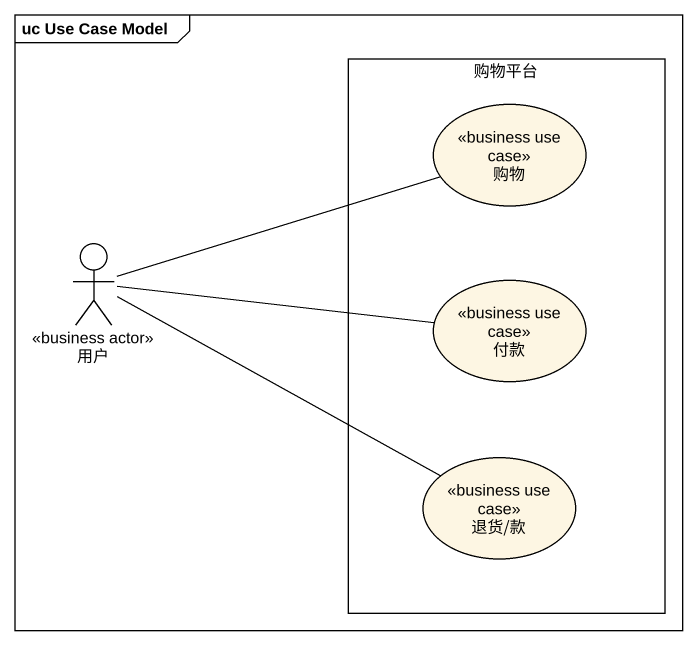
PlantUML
@startuml
mainframe uc Use Case Model
rectangle 购物平台 {
  usecase 购物 <<business use case>>
  usecase 付款 <<business use case>>
  usecase "退货/款" as 退货_款 <<business use case>>
}
actor 用户 <<business actor>>
用户 -right- 购物
用户 -right- 付款
用户 -right- 退货_款
@enduml
